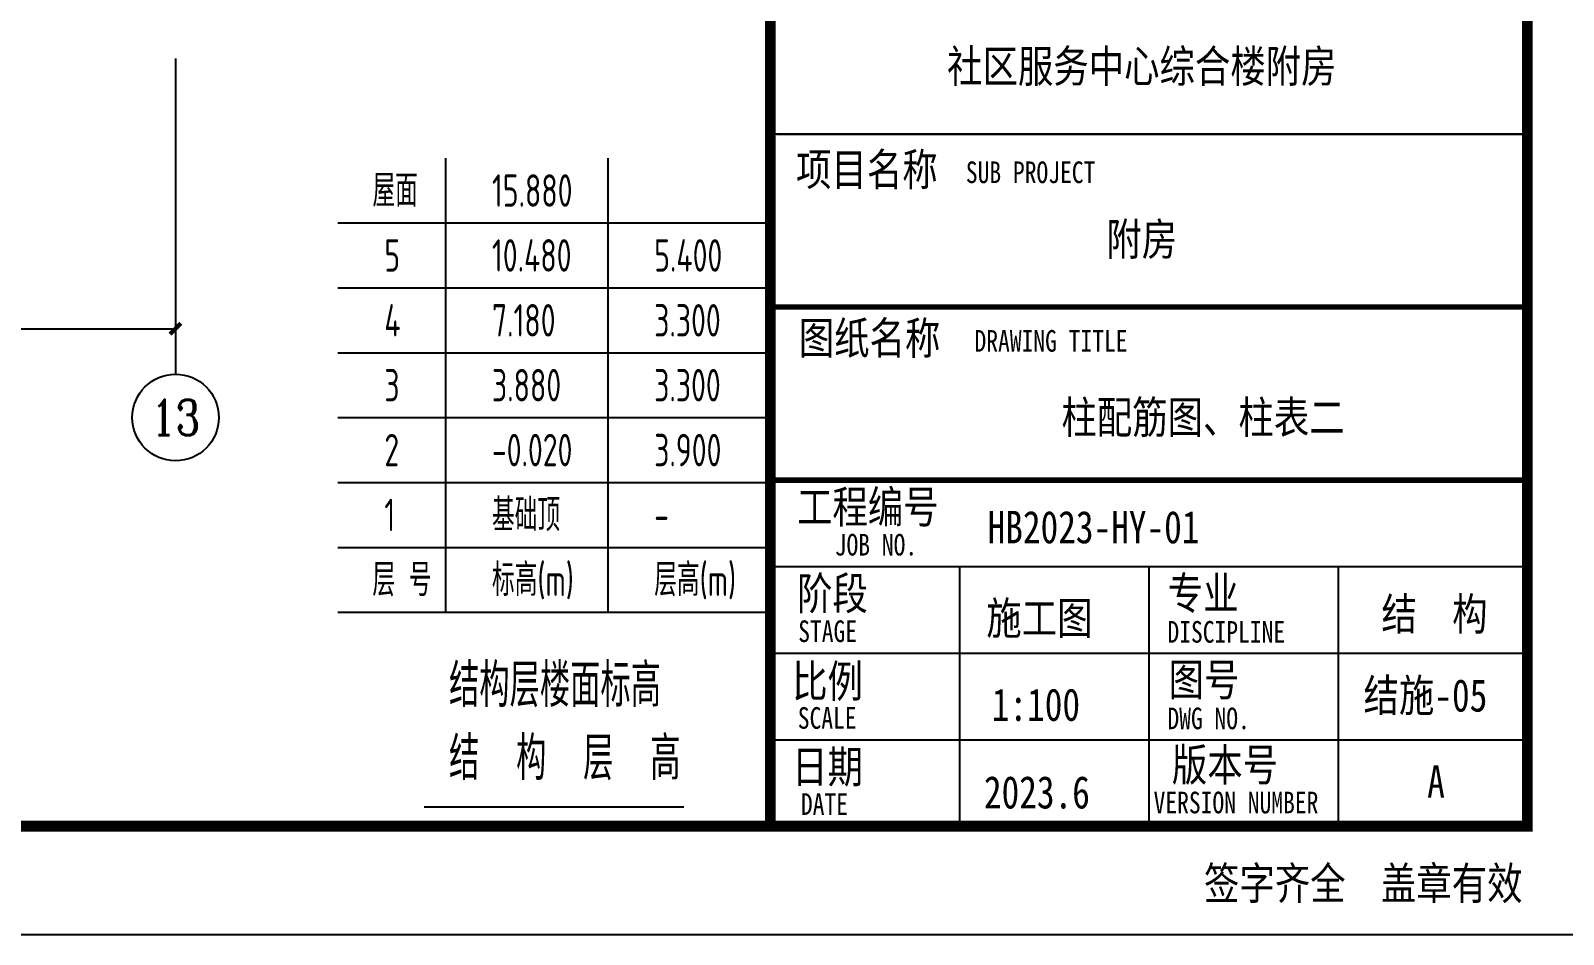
# Model space of a CAD drawing. Extents: x 1051052 to 1482120, y -981644 to -673261.
# Drawn here: x 1211268 to 1225440, y -870229 to -861873 of the extents above; entities that cross this region are included whole.
import ezdxf
from ezdxf.enums import TextEntityAlignment as Align

# ---------------------------------------------------------------- set-up
doc = ezdxf.new("R2010")
doc.units = 0
doc.header["$LTSCALE"] = 1000
doc.header["$MEASUREMENT"] = 0
for name, color, linetype in [('AXIS', 3, 'Continuous'), ('AXIS_TEXT', 7, 'Continuous'), ('TK', 142, 'Continuous'), ('XM', 7, 'Continuous'), ('填充', 8, 'Continuous')]:
    doc.layers.add(name, color=color, linetype=linetype)
doc.layers.add('TITLE', color=7, linetype='Continuous', lineweight=25)
doc.styles.add('_TCH_AXIS', font='COMPLEX', dxfattribs={"bigfont": 'GBCBIG'})
doc.styles.add('_TCH_DIM_T3', font='SIMPLEX', dxfattribs={"width": 0.705882, "bigfont": 'GBCBIG'})
doc.styles.add('COMPLEX', font='COMPLEX')
doc.styles.add('FromPkpm', font='Pkpmeng', dxfattribs={"width": 0.7, "bigfont": 'hztxt'})
doc.styles.add('HYZT1', font='', dxfattribs={"width": 0.8})
doc.styles.get('HYZT1').set_extended_font_data('SimSun')
doc.dimstyles.new('_TCH_ARCH&&100', dxfattribs={"dimtxt": 297.5, "dimasz": 100, "dimexe": 250, "dimexo": 300, "dimgap": 126.25, "dimtad": 1, "dimdec": 0, "dimzin": 0, "dimdsep": 46, "dimtxsty": '_TCH_DIM_T3', "dimblk": 'ARCHTICK', "dimcen": 0.09, "dimclrt": 7, "dimazin": 2, "dimtfac": 1, "dimtdec": 0, "dimtix": 1, "dimtmove": 2, "dimatfit": 3, "dimfxl": 0, "dimtolj": 1, "dimtzin": 0, "dimarcsym": 0})

# ---------------------------------------------------------------- blocks, each defined once
blk = doc.blocks.new('_ArchTick')
at = {"color": 0, "linetype": 'ByBlock', "const_width": 0.4}
blk.add_lwpolyline([(-0.5, -0.5), (0.5, 0.5)], dxfattribs=at)
blk = doc.blocks.new('*D127')
at = {"layer": 'AXIS', "color": 0, "lineweight": -2, "transparency": 16777216}
for p, q in [((1207507, -863129), (1207507, -864879)), ((1212607, -863129), (1212607, -864879)), ((1207507, -864629), (1212607, -864629))]:
    blk.add_line(p, q, dxfattribs=at)
at = {"layer": 'Defpoints', "color": 0, "transparency": 16777216}
for p in [(1207507, -862129), (1212607, -862129), (1212607, -864629)]:
    blk.add_point(p, dxfattribs=at)
at = {"layer": 'AXIS', "color": 0, "lineweight": -2, "transparency": 16777216, "xscale": 100, "yscale": 100, "zscale": 100, "rotation": 180}
blk.add_blockref('_ArchTick', (1207507, -864629), dxfattribs=at)
at = {"layer": 'AXIS', "color": 0, "lineweight": -2, "transparency": 16777216, "xscale": 100, "yscale": 100, "zscale": 100}
blk.add_blockref('_ArchTick', (1212607, -864629), dxfattribs=at)
at = {"layer": 'AXIS', "color": 7, "transparency": 16777216, "insert": (1210057, -864354), "char_height": 297.5, "attachment_point": 5, "style": '_TCH_DIM_T3'}
blk.add_mtext('\\A1;5100', dxfattribs=at)
blk = doc.blocks.new('_AXISO')
blk.add_circle((0, 0), 0.5)
at = {"layer": 'AXIS_TEXT', "style": 'COMPLEX', "width": 1.041667}
blk.add_attdef('A', text='', height=0.56, dxfattribs=at).set_placement((-0.25, -0.28), (0.25, -0.28), align=Align.FIT)
blk = doc.blocks.new('A$C05385F37')
at = {"layer": 'TK'}
for p, q in [((-1000, -34600), (-8000, -34600)), ((-7944, -34600), (-1000, -34600)), ((-8000, -36200), (-1000, -36200)), ((-8000, -36200), (-1000, -36200)), ((-1000, -36200), (-8000, -36200)), ((-8000, -36200), (-1000, -36200)), ((-8000, -36200), (-2830, -36200)), ((-8000, -36200), (-1000, -36200)), ((-8000, -36200), (-1000, -36200)), ((-8000, -38600), (-1000, -38600)), ((-8000, -38600), (-1000, -38600)), ((-6250, -38600), (-6250, -41000)), ((-4500, -38600), (-4500, -41000)), ((-2750, -38600), (-2750, -41000)), ((-8000, -39400), (-1000, -39400)), ((-8000, -40200), (-1000, -40200))]:
    blk.add_line(p, q, dxfattribs=at)
for points, const_width in [([(-8000, -1000), (-8000, -41000)], 100), ([(-8000, -36200), (-1000, -36200)], 50), ([(-7944, -36200), (-1000, -36200)], 50), ([(-8000, -37800), (-1000, -37800)], 50)]:
    blk.add_lwpolyline(points, dxfattribs=dict(at, const_width=const_width))
at = {"layer": 'TK', "style": 'HYZT1', "width": 0.8}
for s, height, p in [('项目名称', 300, (-7762, -35077)), ('SUB PROJECT', 200, (-6192, -35053)), ('图纸名称', 300, (-7737, -36636)), ('DRAWING TITLE', 200, (-6112, -36612)), ('工程编号', 300, (-7753, -38197)), ('JOB NO.', 200, (-7404, -38497)), ('阶段', 300, (-7753, -38997)), ('专业', 300, (-4325, -38995)), ('STAGE', 200, (-7742, -39297)), ('DISCIPLINE', 200, (-4328, -39303)), ('比例', 300, (-7798, -39809)), ('图号', 300, (-4317, -39795)), ('SCALE', 200, (-7746, -40099)), ('DWG NO.', 200, (-4328, -40103)), ('版本号', 300, (-4287, -40582)), ('日期', 300, (-7798, -40600)), ('DATE', 200, (-7717, -40895)), ('VERSION NUMBER', 200, (-4456, -40881)), ('签字齐全  盖章有效', 300, (-3990, -41678))]:
    blk.add_text(s, height=height, dxfattribs=at).set_placement(p)
blk = doc.blocks.new('A2K')
at = {"layer": 'TK'}
blk.add_lwpolyline([(0, 0), (59400, 0), (59400, 42000), (0, 42000)], close=True, dxfattribs=at)
at = {"layer": 'TK', "const_width": 100}
blk.add_lwpolyline([(2500, 1000), (58400, 1000), (58400, 41000), (2500, 41000)], close=True, dxfattribs=at)
at = {"color": 4}
blk.add_blockref('A$C05385F37', (59400, 42000), dxfattribs=at)
at = {"layer": 'XM', "style": 'HYZT1', "width": 0.8}
for s, p in [('社区服务中心综合楼附房', (54835, 8028)), ('附房', (54835, 6428))]:
    blk.add_text(s, height=300, dxfattribs=at).set_placement(p, align=Align.MIDDLE_CENTER)
for s, p in [('HB2023-HY-01', (53409, 3616)), ('结  构', (57051, 2813)), ('施工图', (53397, 2774)), ('1:100', (53448, 1974)), ('A', (57474, 1264)), ('2023.6', (53375, 1164))]:
    blk.add_text(s, height=300, dxfattribs=at).set_placement(p)

msp = doc.modelspace()

# ---------------------------------------------------------------- linework, layer by layer
at = {"layer": 'AXIS'}
msp.add_line((1212607.439, -862129.077), (1212607.439, -865049.832), dxfattribs=at)
at = {"layer": 'TITLE'}
for p, q in [((1215107.18, -867251.048), (1215107.18, -863051.048)), ((1216607.18, -867251.048), (1216607.18, -863051.048)), ((1214107.18, -863651.048), (1218107.18, -863651.048)), ((1214107.18, -864251.048), (1218107.18, -864251.048)), ((1214107.18, -864851.048), (1218107.18, -864851.048)), ((1214107.18, -865451.048), (1218107.18, -865451.048)), ((1214107.18, -866051.048), (1218107.18, -866051.048)), ((1214107.18, -866651.048), (1218107.18, -866651.048)), ((1214107.18, -867251.048), (1218107.18, -867251.048)), ((1214907.18, -869051.048), (1217307.18, -869051.048))]:
    msp.add_line(p, q, dxfattribs=at)

# ---------------------------------------------------------------- block references
at = {"layer": 'AXIS'}
ref = msp.add_blockref('_AXISO', (1212607.439, -865449.832), dxfattribs=dict(at, xscale=800, yscale=800, zscale=800))
ref.add_attrib('A', '13', dxfattribs={"layer": 'AXIS_TEXT', "height": 328.4455, "style": '_TCH_AXIS'}).set_placement((1212380.655, -865614.055), (1212834.222, -865614.055), align=Align.FIT)
at = {"layer": '填充'}
msp.add_blockref('A2K', (1166707.18, -870229.077), dxfattribs=at)

# ---------------------------------------------------------------- texts
at = {"layer": 'TITLE', "style": 'FromPkpm', "width": 0.7}
for s, height, p in [('屋面', 300, (1214428.011, -863351.048)), ('15.880', 300, (1215533.3, -863351.048)), ('5', 300, (1214538.27, -863951.048)), ('10.480', 300, (1215533.3, -863951.048)), ('5.400', 300, (1217033.3, -863951.048)), ('4', 300, (1214538.27, -864551.048)), ('7.180', 300, (1215533.3, -864551.048)), ('3.300', 300, (1217033.3, -864551.048)), ('3', 300, (1214538.27, -865151.048)), ('3.880', 300, (1215533.3, -865151.048)), ('3.300', 300, (1217033.3, -865151.048)), ('2', 300, (1214538.27, -865751.048)), ('-0.020', 300, (1215533.3, -865751.048)), ('3.900', 300, (1217033.3, -865751.048)), ('1', 300, (1214538.27, -866351.048)), ('基础顶', 300, (1215533.3, -866351.048)), ('-', 300, (1217033.3, -866351.048)), ('层 号', 300, (1214428.011, -866951.048)), ('标高(m)', 300, (1215533.3, -866951.048)), ('层高(m)', 300, (1217033.3, -866951.048)), ('结构层楼面标高', 400, (1215136.302, -867926.048)), ('结  构  层  高', 400, (1215136.302, -868601.048))]:
    msp.add_text(s, height=height, dxfattribs=at).set_placement(p, align=Align.MIDDLE_LEFT)
at = {"layer": 'XM', "style": 'HYZT1', "width": 0.8}
for s, p in [('柱配筋图、柱表二', (1220798.779, -865597.217)), ('结施-05', (1223592.534, -868169.417))]:
    msp.add_text(s, height=300, dxfattribs=at).set_placement(p)

# ---------------------------------------------------------------- dimensions: what is measured, and where the dimension line sits
at = {"layer": 'AXIS'}
dim = msp.add_aligned_dim(p1=(1207507.439, -862129.077), p2=(1212607.439, -862129.077), distance=-2500, dimstyle='_TCH_ARCH&&100', dxfattribs=at)
dim.commit()
dim.dimension.update_dxf_attribs({"geometry": '*D127', "text_midpoint": (1210057.439, -864354.077)})

doc.saveas('drawing.dxf')
